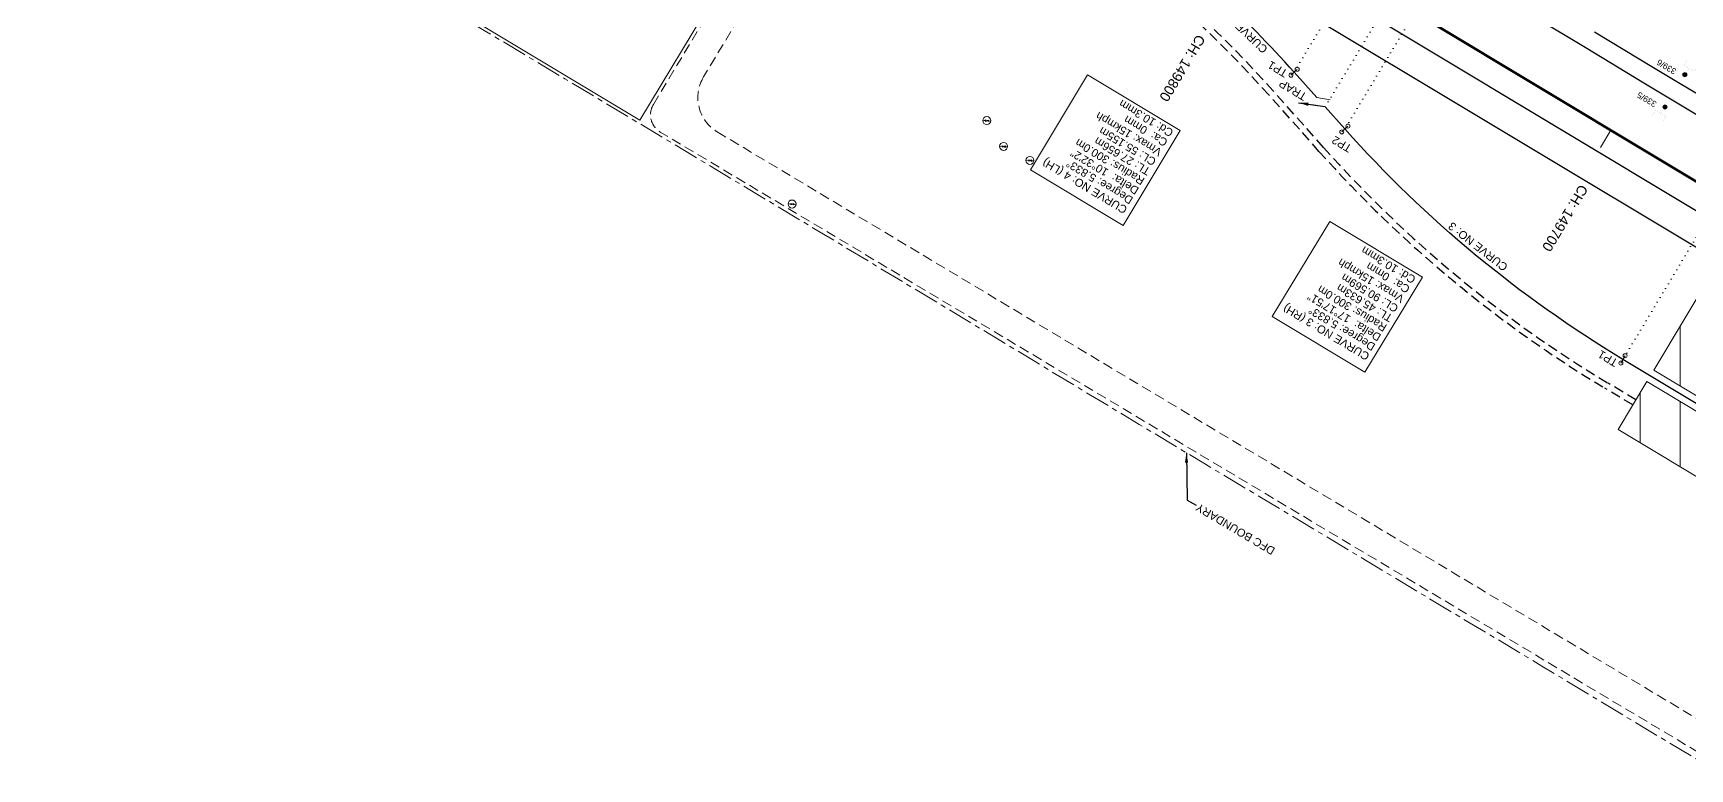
# Model space of a CAD drawing. Header units: metres. Extents: x 592467 to 614288, y 3398001 to 3402649.
# Drawn here: x 611530.8 to 611944.8, y 3400947 to 3401130.7 of the extents above; entities that cross this region are included whole.
import ezdxf

# ---------------------------------------------------------------- set-up
doc = ezdxf.new("R2010")
doc.units = ezdxf.units.M
doc.header["$MEASUREMENT"] = 0
for name, pattern in [('CENTER', [2, 1.25, -0.25, 0.25, -0.25]), ('DASHED', [0.75, 0.5, -0.25]), ('DOT', [0.25, 0, -0.25])]:
    doc.linetypes.add(name, pattern=pattern)
doc.layers.get('0').update_dxf_attribs({"lineweight": 0})
for name, color, linetype, lineweight in [('Bounary Dim', 10, 'Continuous', 13), ('Cardinal_Leader', 10, 'Continuous', 0), ('DFCC BOUNDARY', 6, 'CENTER', 0), ('Electric Pole', 7, 'Continuous', 13), ('Existing IR Track', 143, 'Continuous', 0), ("NEW CHAWAPAIL STN. SRJ's", 10, 'Continuous', 0), ('OHE MAST', 7, 'Continuous', 0), ('OHE MAST TEXT', 7, 'Continuous', 0), ('Proposed Chainage', 10, 'Continuous', 0), ('Proposed Curve_Details', 10, 'Continuous', 0), ('PROPOSED DFCC TRACK', 1, 'Continuous', 0), ('PROPOSED FEATURES', 1, 'Continuous', 0)]:
    doc.layers.add(name, color=color, linetype=linetype, lineweight=lineweight)
doc.layers.add('IR PROPOSALS', color=190, linetype='Continuous')
doc.layers.add('NEW KHANNA LOOP LINES', color=1, linetype='Continuous')
doc.styles.add('ARIAL', font='arial.ttf')
doc.styles.get("Standard").update_dxf_attribs({"font": 'arial.ttf'})
doc.styles.add('Style-Arial', font='arial.ttf')
doc.dimstyles.new('ISO-25', dxfattribs={"dimtxt": 2.5, "dimasz": 2.5, "dimexe": 1.25, "dimexo": 0.625, "dimtad": 1, "dimtxsty": 'Standard', "dimcen": 2.5, "dimadec": 0, "dimazin": 0, "dimtfac": 1, "dimtmove": 0, "dimatfit": 3, "dimfxl": 1, "dimarcsym": 0})
pattern_1 = [(90, (442.375, 34.596), (-10, 3e-10), [])]

# ---------------------------------------------------------------- blocks, each defined once
blk = doc.blocks.new('EP')
at = {"extrusion": (0, 0, -1)}
blk.add_hatch(color=8, dxfattribs=at).paths.add_polyline_path([(-0.31, -0.24), (-0.94, -0.01), (-0.41, -0.1), (-0.43, 0.15), (0.21, -0.05), (0.21, 0.16), (0.93, -0.01), (0.31, 0.07), (0.31, -0.19), (-0.31, 0)])
at = {"color": 8}
for p, q in [((-0.93, -0.01), (-0.21, 0.16)), ((-0.31, 0.07), (-0.93, -0.01)), ((-0.31, -0.19), (-0.31, 0.07)), ((0.31, 0), (-0.31, -0.19)), ((-0.21, 0.16), (-0.21, -0.05)), ((-0.21, -0.05), (0.43, 0.15)), ((0.31, -0.24), (0.31, 0)), ((0.43, 0.15), (0.41, -0.1)), ((0.94, -0.01), (0.31, -0.24)), ((0.41, -0.1), (0.94, -0.01))]:
    blk.add_line(p, q, dxfattribs=at)
blk.add_circle((0, 0), 1, dxfattribs=at)
blk = doc.blocks.new('OHE MAST')
at = {"layer": 'OHE MAST'}
h = blk.add_hatch(color=256, dxfattribs=at)
edge = h.paths.add_edge_path()
edge.add_arc((0, 0), 0.514, 0, 360)
at = {"layer": 'OHE MAST', "lineweight": 13, "const_width": 0.01, "flags": 128}
for points in [[(1.5, 3.5), (1.5, 2), (-1.5, 2), (-1.5, 3.5)], [(0, 2), (0, 0)]]:
    blk.add_lwpolyline(points, dxfattribs=at)
at = {"layer": 'OHE MAST'}
blk.add_circle((0, 0), 0.514, dxfattribs=at)
blk = doc.blocks.new('TRAP')
at = {"linetype": 'Continuous', "lineweight": 13, "flags": 128}
for points in [[(-1.29, 0.77), (-0.15, -2.47)], [(1.29, -0.77), (0.15, 2.47)]]:
    blk.add_lwpolyline(points, dxfattribs=at)

msp = doc.modelspace()

# ---------------------------------------------------------------- hatches: boundary and pattern name
at = {"layer": 'IR PROPOSALS', "lineweight": 9}
h = msp.add_hatch(dxfattribs=at)
h.set_pattern_fill('ANSI31', color=256, scale=80, angle=45)
h.set_pattern_definition(pattern_1)
h.paths.add_polyline_path([(612578.8016, 3400660.5174), (612594.2224, 3400686.2507), (611951.2067, 3401072.2963), (611935.7859, 3401046.5631)])
h.paths.add_polyline_path([(612581.4839, 3400677.7044), (612578.0212, 3400679.2678), (612580.8387, 3400676.9113)], flags=16)
h.paths.add_polyline_path([(611998.5204, 3401023.937), (612001.298, 3401029.1981), (611996.4977, 3401021.1595)], flags=16)
h.paths.add_polyline_path([(612374.7056, 3400803.8866), (612311.9369, 3400841.3697), (612309.9461, 3400838.0358), (612372.7148, 3400800.5528)], flags=16)
h = msp.add_hatch(dxfattribs=at)
h.set_pattern_fill('ANSI31', color=256, scale=80, angle=45)
h.set_pattern_definition(pattern_1)
h.paths.add_polyline_path([(611934.0629, 3401043.6878), (611926.8666, 3401031.679), (612569.8822, 3400645.6333), (612577.0786, 3400657.6422)])
h.paths.add_polyline_path([(612539.0787, 3400674.035), (612535.7935, 3400673.7149), (612538.1223, 3400670.6429)], flags=16)
h.paths.add_polyline_path([(611992.0487, 3401006.5322), (611986.436, 3401006.5137), (611987.2484, 3400998.4936)], flags=16)
h.paths.add_polyline_path([(612363.9916, 3400781.0323), (612301.2236, 3400818.5149), (612299.2341, 3400815.1833), (612362.0021, 3400777.7007)], flags=16)

# ---------------------------------------------------------------- linework, layer by layer
at = {"layer": 'Bounary Dim', "color": 1}
for q in [(611562.4296, 3401181.0207), (611726.2686, 3401181.7993)]:
    msp.add_line((611682.4592, 3401108.9588), q, dxfattribs=at)
at = {"layer": 'Bounary Dim', "lineweight": 60, "flags": 128}
msp.add_lwpolyline([(613958.1459, 3399885.8837), (611491.7053, 3401366.6543)], dxfattribs=at)
at = {"layer": 'Cardinal_Leader', "color": 190, "linetype": 'Continuous', "lineweight": 13}
for p, q in [((611846.6816, 3401121.6694), (611845.1381, 3401120.2146)), ((611859.3731, 3401107.5), (611857.8295, 3401106.0451)), ((611928.6421, 3401050.1377), (611927.5444, 3401048.3157))]:
    msp.add_line(p, q, dxfattribs=at)
for centre in [(611845.1381, 3401120.2146), (611846.6816, 3401121.6694), (611857.8295, 3401106.0451), (611859.3731, 3401107.5), (611927.5601, 3401048.3063), (611928.6206, 3401050.1432)]:
    msp.add_circle(centre, 0.5, dxfattribs=at)
at = {"layer": 'DFCC BOUNDARY', "lineweight": 20, "ltscale": 5, "flags": 128}
msp.add_lwpolyline([(614041.5691, 3399808.0569), (614024.8946, 3399818.0451), (614015.7799, 3399823.4801), (613999.6668, 3399833.1472), (613984.2678, 3399842.3864), (613970.3399, 3399850.7392), (613956.28, 3399859.171), (613935.3694, 3399871.6997), (613914.0452, 3399884.4761), (613893.0192, 3399897.0501), (613871.8449, 3399909.7128), (613852.9598, 3399921.0218), (613833.556, 3399932.6415), (613813.9647, 3399944.3899), (613794.3788, 3399956.135), (613785.1827, 3399961.7215), (613766.9214, 3399972.6596), (613749.4195, 3399983.1428), (613728.9884, 3399995.4118), (613708.8827, 3400007.4858), (613694.3209, 3400016.4815), (613683.438, 3400022.9821), (613672.6694, 3400029.4145), (613655.9148, 3400039.4557), (613639.4636, 3400049.3149), (613623.1362, 3400059.0655), (613588.5555, 3400079.7543), (613570.3464, 3400090.6659), (613554.0406, 3400100.4359), (613537.9106, 3400110.1005), (613520.0636, 3400120.785), (613502.2625, 3400131.4419), (613494.8716, 3400135.8611), (613466.5822, 3400152.7759), (613449.3813, 3400163.1052), (613431.0466, 3400174.1154), (613415.8091, 3400183.244), (613399.1734, 3400193.2103), (613383.5507, 3400202.5609), (613368.0053, 3400211.8654), (613352.5934, 3400221.0969), (613321.617, 3400239.6514), (613288.0469, 3400259.7596), (613270.2946, 3400270.393), (613254.1066, 3400280.089), (613238.1295, 3400289.6587), (613220.6946, 3400300.1098), (613210.4076, 3400306.2763), (613210.9259, 3400307.1316), (613203.8422, 3400311.378), (613186.2102, 3400318.9888), (613155.1926, 3400337.6881), (613137.3264, 3400348.5159), (613123.1418, 3400357.4299), (613105.704, 3400368.3883), (613086.8393, 3400380.2435), (613072.3406, 3400389.2714), (613055.8254, 3400400.104), (613038.8743, 3400410.2624), (613026.0988, 3400414.4165), (613004.7908, 3400427.2079), (612988.0081, 3400437.2869), (612971.3835, 3400447.2493), (612958.5974, 3400454.9449), (612945.9381, 3400462.5143), (612929.2164, 3400472.5718), (612912.6216, 3400482.5165), (612902.7099, 3400488.4647), (612893.0147, 3400494.2995), (612875.0057, 3400505.0999), (612865.0899, 3400511.4414), (612841.5948, 3400525.9252), (612830.0651, 3400532.7028), (612779.4796, 3400452.2186), (612773.9701, 3400455.5252), (612761.8932, 3400462.7733), (612747.9498, 3400471.1418), (612731.5019, 3400481.0133), (612715.5245, 3400490.6024), (612697.5875, 3400501.4772), (612679.2885, 3400512.2621), (612663.9096, 3400521.4727), (612649.2767, 3400530.2632), (612633.5761, 3400539.6862), (612617.7078, 3400549.309), (612600.7881, 3400559.4637), (612583.9185, 3400569.5883), (612567.431, 3400579.4836), (612552.0072, 3400588.7405), (612535.1641, 3400598.8492), (612518.2418, 3400609.0054), (612501.1244, 3400619.2788), (612487.8954, 3400627.2184), (612467.8407, 3400639.2457), (612448.7592, 3400650.7068), (612432.9012, 3400660.2242), (612414.6558, 3400671.1746), (612397.7772, 3400681.3046), (612383.2243, 3400690.0388), (612378.1953, 3400693.057), (612346.1557, 3400712.2862), (612330.8218, 3400721.4892), (612315.6708, 3400730.5824), (612298.1544, 3400740.0639), (612282.015, 3400749.6299), (612264.387, 3400760.0783), (612247.3663, 3400770.1667), (612227.7762, 3400781.7781), (612208.2413, 3400792.3151), (612191.4432, 3400803.3132), (612174.6771, 3400813.2508), (612157.5822, 3400822.6823), (612142.0972, 3400832.5613), (612125.0532, 3400842.6636), (612107.6902, 3400852.9549), (612088.8382, 3400863.9013), (612070.6441, 3400874.8344), (612054.2742, 3400884.6936), (612038.4001, 3400894.2542), (612021.4289, 3400904.3691), (612003.7582, 3400914.901), (611987.1221, 3400924.9648), (611971.1468, 3400934.6289), (611954.7697, 3400944.4222), (611937.9127, 3400954.5025), (611922.6068, 3400963.7236), (611907.8037, 3400972.6418), (611892.7602, 3400981.6468), (611877.6876, 3400990.6692), (611862.1214, 3401000.0476), (611847.6422, 3401008.7711), (611835.6161, 3401015.9539), (611823.7539, 3401023.0384), (611807.2378, 3401032.978), (611790.9759, 3401042.7646), (611774.2607, 3401052.856), (611757.8836, 3401062.7432), (611742.4536, 3401072.0167), (611727.3475, 3401081.0955), (611711.4069, 3401090.6799), (611695.8881, 3401100.0106), (611679.5475, 3401109.8232), (611663.6992, 3401119.3333), (611653.6284, 3401125.3547), (611643.529, 3401131.3933), (611626.9857, 3401141.336), (611611.0368, 3401150.9215), (611594.7626, 3401160.6656), (611578.3725, 3401170.4792), (611560.8544, 3401181.0153), (611605.1795, 3401254.7126), (611605.1793, 3401254.7127), (611587.9728, 3401265.0616), (611571.747, 3401274.7868), (611549.8857, 3401287.8868), (611540.0137, 3401293.8124), (611524.671, 3401303.0218), (611509.1876, 3401312.2845), (611493.9735, 3401321.386), (611477.4397, 3401331.3464), (611461.2473, 3401341.1011), (611444.6578, 3401351.0735), (611428.129, 3401361.0095), (611411.1671, 3401371.1714), (611394.2008, 3401381.3359), (611377.9093, 3401391.1332), (611361.8998, 3401400.7609), (611345.3726, 3401410.7086), (611329.2809, 3401420.3941), (611314.2811, 3401429.3997), (611265.4291, 3401454.6678), (611276.9146, 3401476.8733), (611278.5099, 3401479.9575)], dxfattribs=at)
at = {"layer": 'Existing IR Track', "color": 0, "lineweight": 30, "flags": 128}
for points in [[(611948.7348, 3401108.9753), (611933.3378, 3401118.2517), (611918.6317, 3401127.112), (611906.3782, 3401134.4306)], [(611950.8871, 3401112.9479), (611935.6943, 3401122.0698), (611920.9525, 3401130.9207)]]:
    msp.add_lwpolyline(points, dxfattribs=at)
at = {"layer": 'IR PROPOSALS', "lineweight": 30}
msp.add_line((612730.552, 3400606.3577), (611799.3492, 3401165.4215), dxfattribs=at)
for points in [[(611851.5702, 3401114.5942), (611845.9098, 3401120.942, 0.04599484), (611805.6352, 3401158.5115), (611745.2272, 3401205.2723, 0.02952039), (611722.6013, 3401220.742)], [(612668.3855, 3400624.603), (612654.3454, 3400627.7888, -0.08107827), (612579.689, 3400658.0298), (611928.0932, 3401049.2267, -0.07561791), (611858.6013, 3401106.7725), (611853.6886, 3401112.2819)]]:
    msp.add_lwpolyline(points, format="xyb", dxfattribs=at)
at = {"layer": 'IR PROPOSALS', "linetype": 'Continuous', "lineweight": 18, "flags": 128}
for points in [[(611935.7859, 3401046.5631), (612578.8016, 3400660.5174), (612594.2224, 3400686.2507), (611951.2067, 3401072.2963)], [(611926.8666, 3401031.679), (612569.8822, 3400645.6333), (612577.0786, 3400657.6422), (611934.0629, 3401043.6878)]]:
    msp.add_lwpolyline(points, close=True, dxfattribs=at)
at = {"layer": "NEW CHAWAPAIL STN. SRJ's", "color": 190, "linetype": 'DOT', "lineweight": 18, "ltscale": 5, "flags": 128}
for points in [[(611890.4537, 3401195.1344), (611845.9098, 3401120.942)], [(611899.6317, 3401188.805), (611853.6886, 3401112.2819)], [(611905.4383, 3401184.7865), (611858.6013, 3401106.7725)], [(611992.254, 3401156.0888), (611928.0932, 3401049.2267)]]:
    msp.add_lwpolyline(points, dxfattribs=at)
at = {"layer": 'NEW KHANNA LOOP LINES', "linetype": 'Continuous', "lineweight": 30, "flags": 128}
msp.add_lwpolyline([(612760.6953, 3400597.5042), (611841.3289, 3401149.4618)], dxfattribs=at)
at = {"layer": 'Proposed Chainage', "linetype": 'Continuous', "lineweight": 0, "flags": 128}
msp.add_lwpolyline([(611922.4981, 3401102.1885), (611925.0717, 3401106.4752)], dxfattribs=at)
at = {"layer": 'Proposed Curve_Details', "color": 190, "lineweight": 13}
for points in [[(611817.4307, 3401106.3748), (611803.2165, 3401082.7038), (611780.061, 3401096.6056), (611794.2752, 3401120.2766)], [(611877.961, 3401069.7388), (611863.5843, 3401046.0604), (611840.4288, 3401059.9622), (611854.8055, 3401083.6406)]]:
    msp.add_lwpolyline(points, close=True, dxfattribs=at)
at = {"layer": 'PROPOSED DFCC TRACK', "color": 5, "linetype": 'DASHED', "lineweight": 25, "ltscale": 5}
for points in [[(611930.5552, 3401037.8343), (611923.5962, 3401042.0123, -0.07561791), (611852.1354, 3401101.1886), (611847.2226, 3401106.698), (611839.5657, 3401115.2849, 0.04599484), (611800.4322, 3401151.7899), (611740.0242, 3401198.5508, 0.02952039), (611718.2261, 3401213.4545), (611548.47, 3401315.3705)], [(611931.3262, 3401039.121), (611924.3683, 3401043.2983, -0.07561791), (611853.2549, 3401102.1869), (611848.3422, 3401107.6963), (611840.6852, 3401116.2832, 0.04599484), (611801.3504, 3401152.9761), (611740.9423, 3401199.7369, 0.02952039), (611718.9982, 3401214.7405), (611549.2421, 3401316.6565)]]:
    msp.add_lwpolyline(points, format="xyb", dxfattribs=at)
at = {"layer": 'PROPOSED FEATURES', "color": 5, "linetype": 'DASHED', "lineweight": 18, "ltscale": 5}
for p, q in [((611685.8139, 3401112.8834), (611726.4774, 3401180.4933)), ((611732.1946, 3401176.1276), (611698.3583, 3401119.7682)), ((612471.7487, 3400637.6378), (611687.5348, 3401106.0137))]:
    msp.add_line(p, q, dxfattribs=at)
msp.add_lwpolyline([(611701.7947, 3401106.0416), (612480.5864, 3400639.7348)], dxfattribs=at)
for centre, radius, start, end in [((611706.932, 3401114.6212), 10, 149.020766, 239.088651), ((611690.0986, 3401110.3064), 5, 148.97545, 239.152012)]:
    msp.add_arc(centre, radius, start, end, dxfattribs=at)

# ---------------------------------------------------------------- block references
at = {"layer": 'Electric Pole', "xscale": 0.9997078270984129, "yscale": 0.9997078270984129, "zscale": 0.9997078270984129}
for p in [(611769.1312, 3401108.8576), (611773.3385, 3401102.4139), (611779.9117, 3401098.9271), (611720.4814, 3401088.0341)]:
    msp.add_blockref('EP', p, dxfattribs=at)
at = {"layer": 'IR PROPOSALS', "xscale": -1, "rotation": 100.8610125828442}
msp.add_blockref('TRAP', (611852.5685, 3401113.4746), dxfattribs=at)
at = {"layer": 'OHE MAST'}
for p, rotation in [((611943.5466, 3401120.3327), 329.0208306527206), ((611938.5808, 3401112.2665), 149.0208306527207)]:
    msp.add_blockref('OHE MAST', p, dxfattribs=dict(at, rotation=rotation))

# ---------------------------------------------------------------- texts
at = {"layer": 'DFCC BOUNDARY', "linetype": 'Continuous', "ltscale": 5, "style": 'ARIAL'}
msp.add_text('DFC BOUNDARY', height=2, rotation=149.399042, dxfattribs=at).set_placement((611841.3539, 3401001.9919))
at = {"layer": 'IR PROPOSALS', "style": 'ARIAL'}
for s, p in [('TP1', (611844.5045, 3401121.2607)), ('TRAP ', (611849.296, 3401115.4317)), ('TP2', (611860.5278, 3401102.5054)), ('TP1', (611927.0214, 3401048.979))]:
    msp.add_text(s, height=2, rotation=149.137675, dxfattribs=at).set_placement(p)
at = {"layer": 'OHE MAST TEXT', "style": 'ARIAL'}
for s, p in [('339/6', (611941.6017, 3401121.5818)), ('339/5', (611936.6763, 3401113.4136))]:
    msp.add_text(s, height=1.5, rotation=149, dxfattribs=at).set_placement(p)
at = {"layer": 'Proposed Chainage', "color": 1, "lineweight": 0, "char_height": 2.5, "attachment_point": 4, "rotation": 239.020766, "line_spacing_factor": 0.6, "style": 'Style-Arial'}
for s, insert in [('CH: 149800', (611822.7833, 3401129.9598)), ('CH: 149700', (611918.4101, 3401092.4982))]:
    msp.add_mtext(s, dxfattribs=dict(at, insert=insert))
at = {"layer": 'Proposed Curve_Details', "color": 190, "lineweight": 13, "style": 'ARIAL'}
for s, rotation, p in [('CURVE NO: 4', 136.37716, (611839.4976, 3401126.9181)), ('CURVE NO: 3', 141.964641, (611899.5023, 3401072.6635))]:
    msp.add_text(s, height=2, rotation=rotation, dxfattribs=at).set_placement(p)
at = {"layer": 'Proposed Curve_Details', "color": 190, "lineweight": 0, "char_height": 2, "attachment_point": 7, "rotation": 149.020766, "line_spacing_factor": 0.84, "style": 'ARIAL'}
for s, insert in [('CURVE NO: 4 (LH)\\PDegree: 5.833°\\PDelta:  10°32\'2"\\PRadius: 300.0m\\PTL: 27.656m\\PCL: 55.155m\\PVmax: 15kmph\\PCa:  0mm\\PCd: 10.3mm', (611815.9892, 3401106.4023)), ('CURVE NO: 3 (RH)\\PDegree: 5.833°\\PDelta:  17°17\'51"\\PRadius: 300.0m\\PTL: 45.633m\\PCL: 90.569m\\PVmax: 15kmph\\PCa:  0mm\\PCd: 10.3mm', (611876.5196, 3401069.7663))]:
    msp.add_mtext(s, dxfattribs=dict(at, insert=insert))

# ---------------------------------------------------------------- leaders
at = {"layer": 'DFCC BOUNDARY', "linetype": 'Continuous', "lineweight": 13, "ltscale": 5}
msp.add_leader([(611819.0073, 3401025.8949), (611819.1784, 3401014.0748), (611821.4197, 3401012.8024)], dimstyle='ISO-25', override={"dimtxt": 0.5, "dimtad": 0}, dxfattribs=at)
at = {"layer": 'IR PROPOSALS', "lineweight": 30}
msp.add_leader([(611847.0079, 3401113.3291), (611853.5668, 3401112.3551), (611853.5668, 3401112.3551)], dimstyle='ISO-25', override={"dimtad": 0}, dxfattribs=at)

doc.saveas('drawing.dxf')
